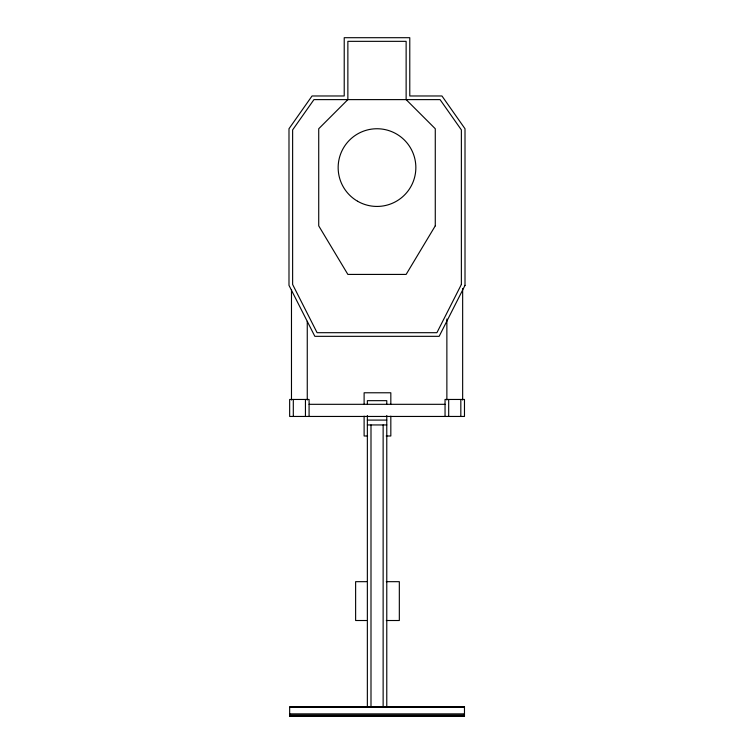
<?xml version="1.0" encoding="UTF-8"?>
<svg xmlns="http://www.w3.org/2000/svg" width="754" height="754" viewBox="0 0 754 754"><rect width="100%" height="100%" fill="white"/><g stroke="black" fill="none" stroke-linecap="round" stroke-linejoin="round"><path stroke-width="1.13" d="M366.378 706.828L366.953 706.592M309.083 404.314L445.048 404.314M367.358 420.091L386.774 420.091M367.358 424.945L386.774 424.945M367.603 435.991L364.116 435.991L364.116 416.142M386.18 435.991L390.826 435.991L390.826 416.142M366.548 581.673L355.624 581.673L355.624 620.514L366.548 620.514M386.293 581.673L399.328 581.673L399.328 620.514L386.293 620.514M289.659 707.403L464.473 707.403M289.659 713.868L464.473 713.868M289.659 715.084L464.473 715.084M289.659 715.895L464.473 715.895M387.179 706.592L387.754 706.828M462.654 288.443L462.654 400.006M460.826 399.46L460.826 416.453M448.687 399.46L448.687 416.453M446.868 318.98L446.868 400.006M445.048 416.453L445.048 399.46L464.473 399.46L464.473 416.453L289.659 416.453L289.659 399.46L309.083 399.46L309.083 416.453M390.826 404.464L390.826 392.777L364.116 392.777L364.116 404.464M386.774 404.097L386.774 400.666L367.358 400.666L367.358 404.097M386.774 415.52L386.774 706.903M383.136 424.945L383.136 706.903M370.996 424.945L370.996 706.903M367.358 415.52L367.358 706.903M307.264 321.327L307.264 400.006M305.445 399.46L305.445 416.453M293.306 399.46L293.306 416.453M291.478 289.621L291.478 400.006M461.373 284.475L436.915 332.693L317.085 332.693L292.627 284.475L292.627 129.905L313.947 99.613L440.053 99.613L461.373 129.905L461.373 284.475M465.011 285.351L439.158 336.331L314.842 336.331L288.989 285.351L288.989 128.745L312.052 95.975L344.22 95.975L344.22 37.7L409.78 37.7L409.78 95.975L441.948 95.975L465.011 128.745L465.011 285.351M435.275 225.861L406.133 274.418L347.867 274.418L318.725 225.861L318.725 128.745L347.867 99.613L347.867 41.338L406.133 41.338L406.133 99.613L435.275 128.745L435.275 225.861M464.473 706.592L289.659 706.592L289.659 716.3L464.473 716.3L464.473 706.592M357.575 201.233A38.85 38.85 0 0 0 415.85 167.595A38.85 38.85 0 0 0 357.575 133.948A38.85 38.85 0 0 0 357.575 201.233"/></g></svg>
